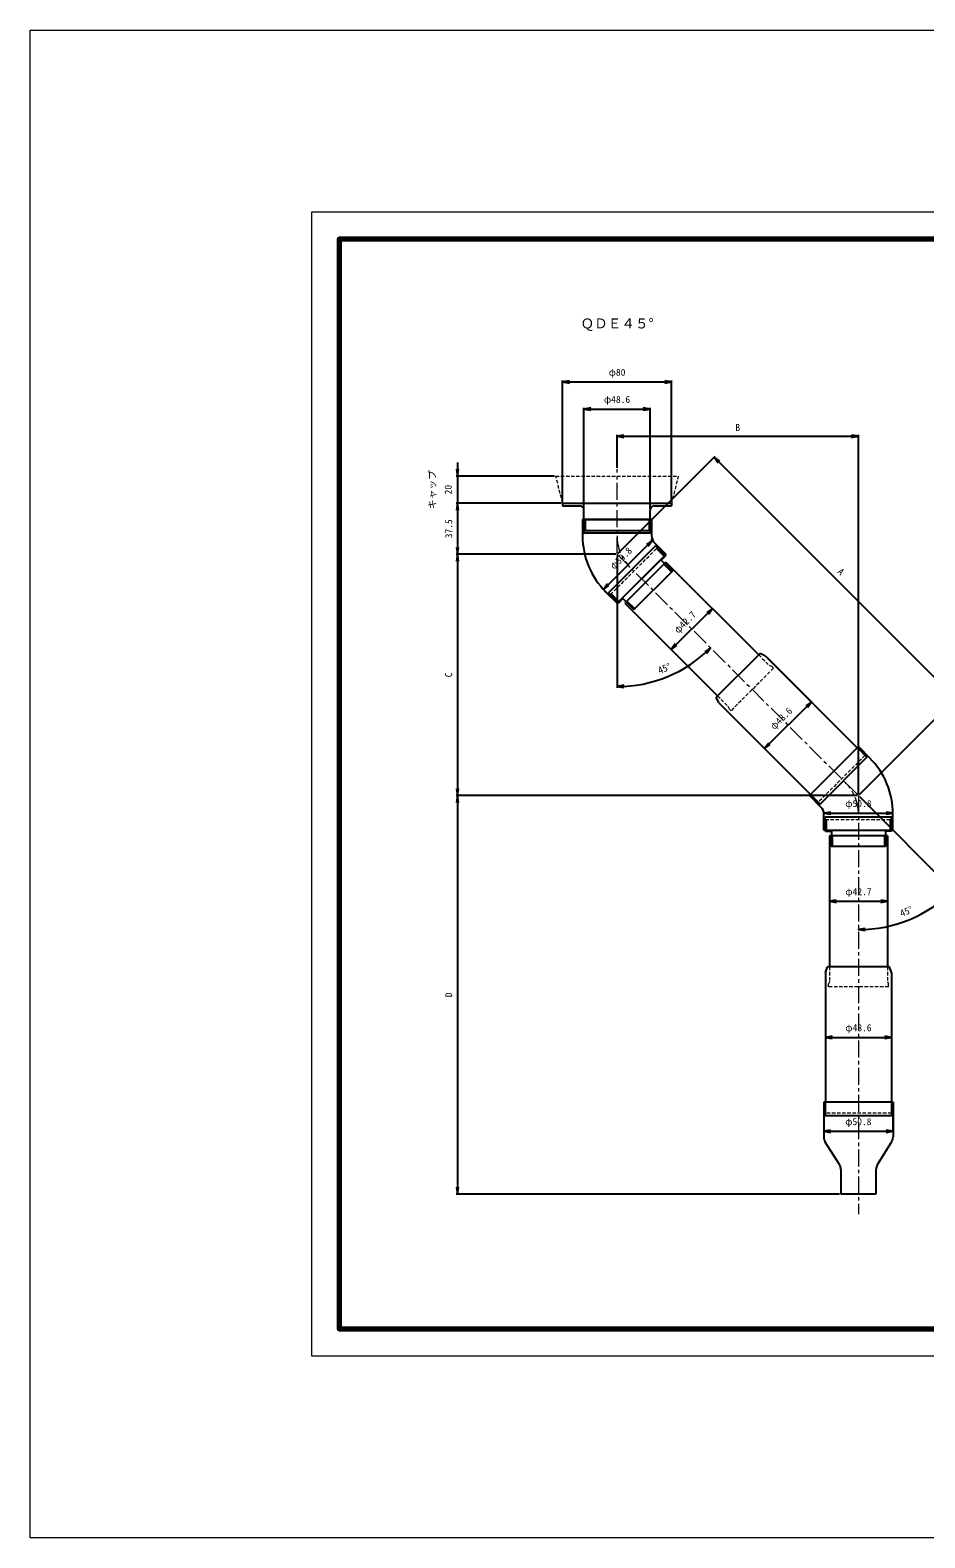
# Model space of a CAD drawing. Units: millimetres, scale not verified. Extents: x 40 to 1642, y 40 to 1148.
# Drawn here: x 40 to 697, y 40 to 1148 of the extents above; entities that cross this region are included whole.
import ezdxf
from ezdxf.enums import TextEntityAlignment as Align

# ---------------------------------------------------------------- set-up
doc = ezdxf.new("R2010")
doc.units = ezdxf.units.MM
doc.header["$LTSCALE"] = 2
doc.linetypes.add('USER1', pattern=[10, 6.25, -1.25, 1.25, -1.25])
doc.linetypes.add('USER2', pattern=[1.875, 1.25, -0.625])
for name, color, linetype, lineweight in [('D-BMK', 2, 'USER1', 13), ('D-BYP', 7, 'Continuous', 25), ('D-BYP-STRN', 7, 'USER2', 13), ('D-STR', 1, 'Continuous', 25), ('D-STR-DIM', 7, 'Continuous', 25), ('D-TTL-FRAM', 2, 'Continuous', 70), ('D-TTL-LINE', 7, 'Continuous', 18), ('DEFPOINTS_3', 8, 'Continuous', 25), ('V-nasSTD', 7, 'Continuous', 13)]:
    doc.layers.add(name, color=color, linetype=linetype, lineweight=lineweight)
doc.layers.add('D-TTL-TXT', color=7, linetype='Continuous')
doc.styles.add('ＭＳ ゴシック', font='')
doc.styles.get('ＭＳ ゴシック').set_extended_font_data('MS Gothic')

# ---------------------------------------------------------------- blocks, each defined once
blk = doc.blocks.new('open_arrow')
at = {"color": 0, "linetype": 'Continuous', "lineweight": -2}
blk.add_lwpolyline([(7.5, 1.25), (0, 0), (7.5, -1.25)], dxfattribs=at)

msp = doc.modelspace()

# ---------------------------------------------------------------- linework, layer by layer
at = {"layer": 'D-BMK'}
for p, q in [((471.28, 762.823), (471.28, 825.326)), ((471.28, 762.823), (648.646, 585.457)), ((648.646, 585.457), (648.646, 277.953))]:
    msp.add_line(p, q, dxfattribs=at)
for centre, start, end in [((503.88, 776.326), 180, 225), ((616.046, 571.953), 0, 45)]:
    msp.add_arc(centre, 32.6, start, end, dxfattribs=at)
at = {"layer": 'D-BYP'}
for p, q in [((471.28, 826.326), (471.28, 850.526)), ((471.28, 849.526), (648.646, 849.526)), ((648.646, 586.457), (648.646, 850.526)), ((471.987, 763.532), (543.3, 834.844)), ((542.593, 834.137), (719.959, 656.769)), ((425.28, 820.326), (353.042, 820.326)), ((354.042, 830.326), (354.042, 790.326)), ((430.28, 800.326), (353.042, 800.326)), ((430.28, 800.326), (353.042, 800.326)), ((354.042, 800.326), (354.042, 762.823)), ((470.28, 762.823), (353.042, 762.823)), ((470.28, 762.823), (353.042, 762.823)), ((354.042, 762.823), (354.042, 585.457)), ((471.28, 761.823), (471.28, 664.551)), ((649.353, 586.164), (720.666, 657.476)), ((647.646, 585.457), (353.042, 585.457)), ((647.646, 585.457), (353.042, 585.457)), ((354.042, 585.457), (354.042, 292.627)), ((649.353, 584.75), (718.999, 515.104)), ((634.746, 292.627), (353.042, 292.627))]:
    msp.add_line(p, q, dxfattribs=at)
at = {"layer": 'D-BYP', "color": 1}
for p, q in [((496.68, 788.326), (445.88, 788.326)), ((445.88, 788.326), (445.88, 776.326)), ((496.68, 788.326), (496.68, 776.326)), ((507.274, 762.75), (498.789, 771.235)), ((507.274, 762.75), (471.353, 726.829)), ((471.353, 726.829), (462.868, 735.314)), ((612.652, 585.53), (648.573, 621.451)), ((648.573, 621.451), (657.058, 612.966)), ((612.652, 585.53), (621.137, 577.044)), ((623.246, 559.953), (623.246, 571.953)), ((674.046, 559.953), (674.046, 571.953)), ((623.246, 559.953), (674.046, 559.953)), ((624.346, 559.953), (624.346, 559.453)), ((624.346, 559.453), (628.746, 559.453)), ((628.746, 559.453), (628.746, 555.953)), ((672.946, 559.453), (668.546, 559.453)), ((668.546, 559.453), (668.546, 555.953)), ((672.946, 559.953), (672.946, 559.453))]:
    msp.add_line(p, q, dxfattribs=at)
at = {"layer": 'D-BYP', "color": 8}
for p, q in [((446.88, 788.326), (446.88, 778.326)), ((495.68, 788.326), (495.68, 778.326)), ((495.68, 778.326), (446.88, 778.326)), ((499.496, 769.114), (464.989, 734.607)), ((506.567, 762.043), (499.496, 769.114)), ((472.06, 727.536), (464.989, 734.607)), ((647.866, 620.744), (654.937, 613.673)), ((620.43, 579.166), (654.937, 613.673)), ((613.359, 586.237), (620.43, 579.166)), ((624.246, 559.953), (624.246, 569.953)), ((624.246, 569.953), (673.046, 569.953)), ((625.121, 559.953), (625.121, 567.953)), ((672.171, 559.953), (672.171, 567.953)), ((673.046, 559.953), (673.046, 569.953)), ((624.346, 559.953), (672.946, 559.953)), ((668.546, 555.953), (628.746, 555.953)), ((629.458, 555.953), (629.458, 547.953)), ((667.834, 555.953), (667.834, 547.953))]:
    msp.add_line(p, q, dxfattribs=at)
at = {"layer": 'D-BYP', "linetype": 'USER2', "lineweight": 13}
for p, q in [((624.346, 567.953), (672.946, 567.953)), ((624.346, 567.953), (624.346, 559.953)), ((672.946, 567.953), (672.946, 559.953)), ((628.746, 547.953), (628.746, 555.953)), ((668.546, 547.953), (668.546, 555.953)), ((668.546, 547.953), (628.746, 547.953))]:
    msp.add_line(p, q, dxfattribs=at)
at = {"layer": 'D-BYP', "color": 1}
for centre, radius, start, end in [((503.88, 776.326), 58, 180, 225), ((503.88, 776.326), 7.2, 180, 225), ((616.046, 571.953), 58, 360, 45), ((616.046, 571.953), 7.2, 360, 45)]:
    msp.add_arc(centre, radius, start, end, dxfattribs=at)
at = {"layer": 'D-BYP'}
for centre, radius in [((471.28, 762.823), 97.272), ((648.646, 585.457), 98.494)]:
    msp.add_arc(centre, radius, 270, 315, dxfattribs=at)
at = {"layer": 'D-BYP-STRN'}
for p, q in [((575.352, 688.944), (582.953, 681.343)), ((586.222, 679.064), (555.039, 647.88)), ((582.953, 681.343), (584.808, 680.478)), ((586.222, 679.064), (584.808, 680.478)), ((545.158, 658.751), (552.76, 651.149)), ((552.76, 651.149), (553.625, 649.294)), ((555.039, 647.88), (553.625, 649.294)), ((647.795, 620.673), (653.452, 615.016)), ((653.452, 615.016), (619.086, 580.651)), ((613.43, 586.308), (619.086, 580.651)), ((627.296, 459.627), (627.296, 448.877)), ((669.996, 459.627), (669.996, 448.877)), ((627.296, 448.877), (626.596, 446.953)), ((626.596, 444.953), (626.596, 446.953)), ((670.696, 444.953), (626.596, 444.953)), ((669.996, 448.877), (670.696, 446.953)), ((670.696, 444.953), (670.696, 446.953)), ((624.346, 360.127), (624.346, 352.127)), ((672.946, 360.127), (672.946, 352.127)), ((672.946, 352.127), (624.346, 352.127))]:
    msp.add_line(p, q, dxfattribs=at)
msp.add_lwpolyline([(511.28, 800.326), (431.28, 800.326), (426.28, 820.326), (516.28, 820.326)], close=True, dxfattribs=at)
at = {"layer": 'D-STR'}
for p, q in [((507.239, 757.057), (477.045, 726.864)), ((507.239, 757.057), (575.352, 688.944)), ((477.045, 726.864), (545.158, 658.751)), ((576.357, 689.95), (544.153, 657.745)), ((580.406, 688.062), (576.357, 689.95)), ((580.406, 688.062), (647.795, 620.673)), ((546.041, 653.696), (544.153, 657.745)), ((546.041, 653.696), (613.43, 586.308)), ((669.996, 555.953), (627.296, 555.953)), ((627.296, 555.953), (627.296, 459.627)), ((669.996, 555.953), (669.996, 459.627)), ((624.346, 455.429), (625.874, 459.627)), ((624.346, 455.429), (624.346, 360.127)), ((671.418, 459.627), (625.874, 459.627)), ((672.946, 455.429), (671.418, 459.627)), ((672.946, 455.429), (672.946, 360.127)), ((674.096, 360.127), (623.196, 360.127)), ((623.196, 360.127), (623.196, 334.727)), ((674.096, 360.127), (674.096, 334.727)), ((634.629, 314.406), (624.312, 330.847)), ((662.662, 314.406), (672.979, 330.847)), ((635.746, 310.526), (635.746, 292.627)), ((661.546, 310.526), (661.546, 292.627)), ((661.546, 292.627), (635.746, 292.627))]:
    msp.add_line(p, q, dxfattribs=at)
for centre, start, end in [((630.496, 334.727), 180, 212.10827), ((666.796, 334.727), 327.89173, 0), ((628.446, 310.526), 0, 32.10827), ((668.846, 310.526), 147.89173, 180)]:
    msp.add_arc(centre, 7.3, start, end, dxfattribs=at)
at = {"layer": 'D-STR-DIM'}
for p, q in [((431.28, 801.326), (431.28, 890.526)), ((431.28, 889.526), (511.28, 889.526)), ((511.28, 801.326), (511.28, 890.526)), ((446.98, 796.326), (446.98, 870.557)), ((446.98, 869.557), (495.58, 869.557)), ((495.58, 796.326), (495.58, 870.557)), ((461.193, 736.988), (497.114, 772.909)), ((506.567, 763.457), (496.407, 773.616)), ((507.946, 756.35), (542.002, 722.294)), ((470.646, 727.536), (460.486, 737.695)), ((477.752, 726.157), (511.809, 692.1)), ((511.102, 692.807), (541.295, 723.001)), ((581.113, 687.355), (614.808, 653.66)), ((579.735, 620.002), (614.101, 654.367)), ((546.748, 652.989), (580.442, 619.295)), ((623.246, 560.953), (623.246, 573.584)), ((623.246, 572.584), (674.046, 572.584)), ((674.046, 560.953), (674.046, 573.584)), ((627.296, 554.953), (627.296, 506.79)), ((669.996, 554.953), (669.996, 506.79)), ((627.296, 507.79), (669.996, 507.79)), ((624.346, 454.429), (624.346, 406.778)), ((672.946, 454.429), (672.946, 406.778)), ((624.346, 407.778), (672.946, 407.778)), ((623.196, 359.127), (623.196, 337.776)), ((673.996, 359.127), (673.996, 337.776)), ((623.196, 338.776), (673.996, 338.776))]:
    msp.add_line(p, q, dxfattribs=at)
at = {"layer": 'D-STR-DIM', "color": 1}
for p, q in [((431.28, 800.326), (511.28, 800.326)), ((431.28, 800.326), (431.28, 798.326)), ((431.28, 798.326), (443.98, 798.326)), ((498.58, 798.326), (511.28, 798.326)), ((511.28, 800.326), (511.28, 798.326)), ((446.98, 780.326), (446.98, 795.326)), ((495.58, 780.326), (495.58, 795.326)), ((446.98, 780.326), (495.58, 780.326)), ((506.85, 761.618), (503.738, 758.507)), ((503.738, 758.507), (506.213, 756.032)), ((506.496, 761.972), (506.85, 761.618)), ((472.131, 727.606), (472.484, 727.253)), ((472.484, 727.253), (475.596, 730.364)), ((475.596, 730.364), (478.07, 727.889))]:
    msp.add_line(p, q, dxfattribs=at)
at = {"layer": 'D-STR-DIM', "color": 8}
for p, q in [((447.755, 788.326), (447.755, 780.326)), ((447.755, 788.326), (494.805, 788.326)), ((494.805, 788.326), (494.805, 780.326)), ((505.948, 761.424), (500.291, 767.081)), ((472.131, 727.606), (506.496, 761.972)), ((506.213, 756.032), (478.07, 727.889)), ((505.71, 755.529), (511.367, 749.872)), ((472.679, 728.154), (467.022, 733.811)), ((478.574, 728.393), (484.231, 722.736))]:
    msp.add_line(p, q, dxfattribs=at)
at = {"layer": 'D-STR-DIM', "linetype": 'USER2', "lineweight": 13}
for p, q in [((466.474, 733.263), (500.839, 767.629)), ((500.839, 767.629), (506.496, 761.972)), ((511.87, 750.375), (506.213, 756.032)), ((511.87, 750.375), (483.727, 722.232)), ((466.474, 733.263), (472.131, 727.606)), ((483.727, 722.232), (478.07, 727.889))]:
    msp.add_line(p, q, dxfattribs=at)
at = {"layer": 'D-STR-DIM', "color": 1}
for centre, start, end in [((443.98, 795.326), 0, 90), ((498.58, 795.326), 90, 180)]:
    msp.add_arc(centre, 3, start, end, dxfattribs=at)
at = {"layer": 'D-TTL-FRAM'}
msp.add_lwpolyline([(1415, 193.5), (1415, 994.5), (267, 994.5), (267, 193.5)], close=True, dxfattribs=at)
at = {"layer": 'D-TTL-LINE'}
msp.add_lwpolyline([(247, 173.5), (247, 1014.5), (1435, 1014.5), (1435, 173.5)], close=True, dxfattribs=at)
at = {"layer": 'DEFPOINTS_3'}
for p, q in [((505.71, 755.529), (511.367, 749.872)), ((506.284, 756.103), (511.941, 750.446)), ((511.941, 750.446), (483.657, 722.162)), ((478, 727.819), (483.657, 722.162)), ((478.574, 728.393), (484.231, 722.736)), ((647.866, 620.744), (613.359, 586.237)), ((647.866, 620.744), (654.937, 613.673)), ((654.937, 613.673), (620.43, 579.166)), ((613.359, 586.237), (620.43, 579.166)), ((628.646, 555.953), (628.646, 547.953)), ((668.646, 555.953), (668.646, 547.953)), ((668.646, 547.953), (628.646, 547.953)), ((624.246, 360.127), (624.246, 350.127)), ((673.046, 360.127), (624.246, 360.127)), ((673.046, 360.127), (673.046, 350.127)), ((673.046, 350.127), (624.246, 350.127))]:
    msp.add_line(p, q, dxfattribs=at)
at = {"layer": 'V-nasSTD'}
msp.add_lwpolyline([(40, 40), (40, 1148), (1642, 1148), (1642, 40)], close=True, dxfattribs=at)

# ---------------------------------------------------------------- block references
at = {"layer": 'D-BYP', "xscale": 0.667, "yscale": 0.667}
msp.add_blockref('open_arrow', (471.28, 849.526), dxfattribs=at)
for p, rotation in [((648.646, 849.526), 180), ((542.593, 834.137), 315), ((354.042, 820.326), 90), ((354.042, 800.326), 270), ((354.042, 800.326), 270), ((354.042, 762.823), 90), ((354.042, 762.823), 270), ((540.061, 694.041), 223.5), ((471.28, 665.551), 1.5), ((354.042, 585.457), 90), ((354.042, 585.457), 270), ((648.646, 486.963), 1.5), ((354.042, 292.627), 90)]:
    msp.add_blockref('open_arrow', p, dxfattribs=dict(at, rotation=rotation))
at = {"layer": 'D-STR-DIM', "xscale": 0.667, "yscale": 0.667}
for p in [(431.28, 889.526), (446.98, 869.557), (623.246, 572.584), (627.296, 507.79), (624.346, 407.778), (623.196, 338.776)]:
    msp.add_blockref('open_arrow', p, dxfattribs=at)
for p, rotation in [((511.28, 889.526), 180), ((495.58, 869.557), 180), ((497.114, 772.909), 225), ((461.193, 736.988), 45), ((541.295, 723.001), 225), ((511.102, 692.807), 45), ((614.101, 654.367), 225), ((579.735, 620.002), 45), ((674.046, 572.584), 180), ((669.996, 507.79), 180), ((672.946, 407.778), 180), ((673.996, 338.776), 180)]:
    msp.add_blockref('open_arrow', p, dxfattribs=dict(at, rotation=rotation))

# ---------------------------------------------------------------- texts
at = {"layer": 'D-BYP', "style": 'ＭＳ ゴシック'}
msp.add_text('B', height=5.132, dxfattribs=at).set_placement((559.963, 856.026), align=Align.MIDDLE_CENTER)
for s, rotation, p in [('キャップ', 90, (335.502, 810.326)), ('20', 90, (347.169, 810.326)), ('37.5', 90, (347.542, 781.574)), ('A', 315, (635.872, 750.049)), ('45°', 22.5, (506.017, 678.961)), ('C', 90, (347.542, 674.14)), ('45°', 22.5, (683.85, 500.465)), ('D', 90, (347.542, 439.042))]:
    msp.add_text(s, height=5.132, rotation=rotation, dxfattribs=at).set_placement(p, align=Align.MIDDLE_CENTER)
at = {"layer": 'D-STR-DIM', "style": 'ＭＳ ゴシック'}
for s, p in [('φ80', (471.28, 896.594)), ('φ48.6', (471.28, 876.625)), ('φ50.8', (648.646, 579.653)), ('φ42.7', (648.646, 514.858)), ('φ48.6', (648.646, 414.846)), ('φ50.8', (648.596, 345.845))]:
    msp.add_text(s, height=5.132, dxfattribs=at).set_placement(p, align=Align.MIDDLE_CENTER)
for s, p in [('φ50.8', (474.156, 759.947)), ('φ42.7', (521.2, 712.902)), ('φ48.6', (591.92, 642.183))]:
    msp.add_text(s, height=5.132, rotation=45, dxfattribs=at).set_placement(p, align=Align.MIDDLE_CENTER)
at = {"layer": 'D-TTL-TXT', "style": 'ＭＳ ゴシック'}
msp.add_text('ＱＤＥ４５°', height=7.331, dxfattribs=at).set_placement((471.28, 926.594), align=Align.BOTTOM_CENTER)

doc.saveas('drawing.dxf')
